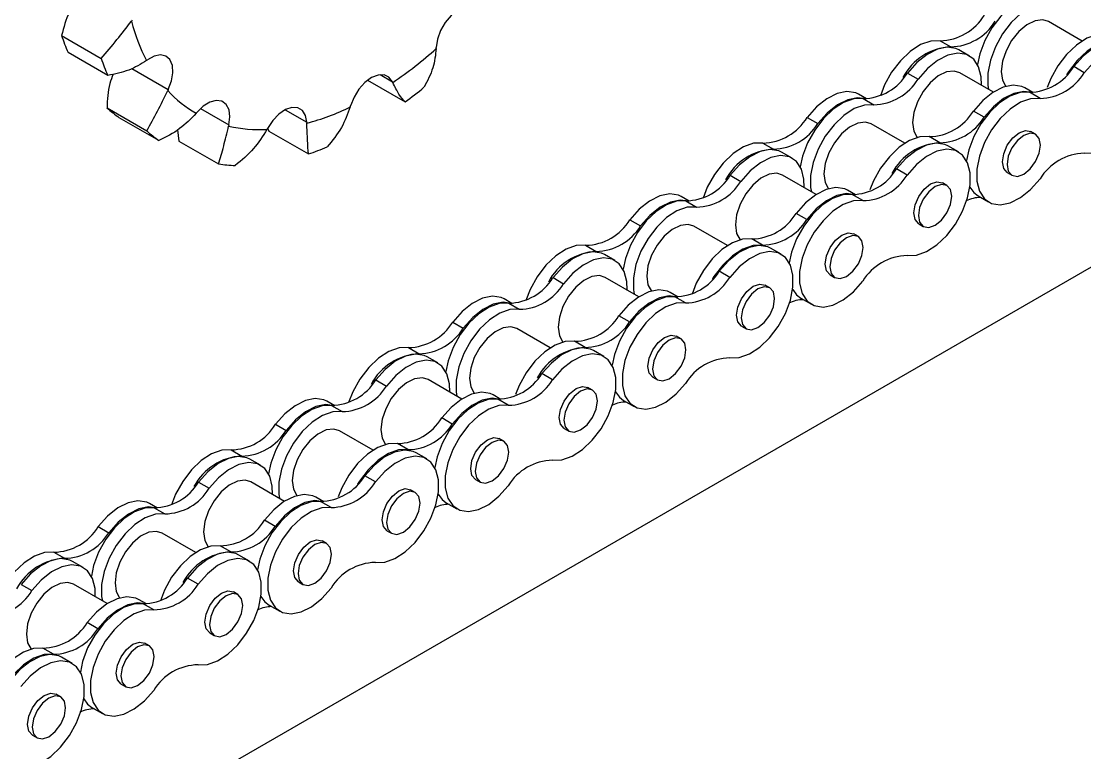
# Model space of a CAD drawing. Header units: metres. Extents: x 0 to 21025, y 0 to 14850.
# Drawn here: x 13248.2 to 13355.9, y 4894 to 4968.2 of the extents above; entities that cross this region are included whole.
import ezdxf

# ---------------------------------------------------------------- set-up
doc = ezdxf.new("R2010")
doc.units = ezdxf.units.M
doc.header["$LTSCALE"] = 25
doc.layers.add('SL4', color=4, linetype='Continuous')

msp = doc.modelspace()

# ---------------------------------------------------------------- linework, layer by layer
at = {"layer": 'SL4'}
for p, q in [((13253.258, 4883.619), (14190.156, 5424.48)), ((13355.659, 4966.159), (13352.252, 4968.126)), ((13252.247, 4966.719), (13256.268, 4964.398)), ((13341.28, 4966.191), (13342.354, 4965.571)), ((13256.931, 4962.676), (13252.911, 4964.998)), ((13344.251, 4964.639), (13343.177, 4965.26)), ((13259.365, 4963.382), (13263.067, 4961.245)), ((13284.537, 4962.751), (13285.777, 4962.035)), ((13337.972, 4962.917), (13339.046, 4962.296)), ((13346.678, 4960.975), (13343.271, 4962.942)), ((13355.891, 4962.94), (13354.816, 4963.561)), ((13283.265, 4962.178), (13287.069, 4959.982)), ((13333.814, 4960.297), (13333.014, 4960.758)), ((13350.658, 4960.941), (13349.859, 4961.402)), ((13351.401, 4960.348), (13350.326, 4960.969)), ((13256.857, 4959.383), (13260.877, 4957.062)), ((13266.338, 4959.315), (13269.211, 4957.657)), ((13333.482, 4960.325), (13334.556, 4959.704)), ((13262.124, 4956.066), (13258.104, 4958.387)), ((13274.91, 4959.194), (13277.098, 4957.931)), ((13327.809, 4958.415), (13328.884, 4957.795)), ((13345.729, 4958.439), (13344.654, 4959.059)), ((13264.004, 4957.156), (13264.149, 4956.019)), ((13273.108, 4957.321), (13273.246, 4957.033)), ((13337.698, 4955.791), (13334.291, 4957.758)), ((13273.246, 4957.033), (13277.266, 4954.712)), ((13341.239, 4955.847), (13340.164, 4956.467)), ((13350.951, 4956.705), (13350.486, 4956.974)), ((13264.149, 4956.019), (13268.17, 4953.698)), ((13323.319, 4955.823), (13324.394, 4955.202)), ((13343.136, 4954.915), (13342.061, 4955.536)), ((13326.291, 4954.271), (13325.216, 4954.891)), ((13337.931, 4952.572), (13336.856, 4953.192)), ((13348.087, 4952.82), (13348.553, 4952.551)), ((13320.011, 4952.548), (13321.086, 4951.928)), ((13328.718, 4950.607), (13325.311, 4952.574)), ((13341.971, 4951.521), (13341.505, 4951.79)), ((13332.698, 4950.572), (13331.898, 4951.034)), ((13315.853, 4949.928), (13315.053, 4950.39)), ((13315.521, 4949.956), (13316.596, 4949.336)), ((13333.441, 4949.98), (13332.366, 4950.6)), ((13345.121, 4950.466), (13346.196, 4949.845)), ((13327.768, 4948.07), (13326.693, 4948.691)), ((13309.849, 4948.047), (13310.923, 4947.426)), ((13339.107, 4947.636), (13339.573, 4947.367)), ((13319.738, 4945.423), (13316.331, 4947.389)), ((13332.991, 4946.337), (13332.525, 4946.606)), ((13305.359, 4945.455), (13306.433, 4944.834)), ((13323.278, 4945.478), (13322.203, 4946.099)), ((13308.33, 4943.903), (13307.256, 4944.523)), ((13325.175, 4944.547), (13324.1, 4945.167)), ((13302.051, 4942.18), (13303.125, 4941.559)), ((13310.757, 4940.238), (13307.35, 4942.205)), ((13319.97, 4942.204), (13318.895, 4942.824)), ((13330.127, 4942.451), (13330.592, 4942.183)), ((13324.01, 4941.153), (13323.545, 4941.422)), ((13297.893, 4939.56), (13297.093, 4940.021)), ((13314.737, 4940.204), (13313.938, 4940.666)), ((13315.48, 4939.612), (13314.405, 4940.232)), ((13327.161, 4940.097), (13328.236, 4939.477)), ((13297.561, 4939.588), (13298.635, 4938.967)), ((13309.808, 4937.702), (13308.733, 4938.322)), ((13291.888, 4937.678), (13292.963, 4937.058)), ((13301.777, 4935.054), (13298.37, 4937.021)), ((13321.147, 4937.267), (13321.612, 4936.998)), ((13305.318, 4935.11), (13304.243, 4935.73)), ((13315.03, 4935.969), (13314.565, 4936.237)), ((13287.398, 4935.086), (13288.473, 4934.466)), ((13307.214, 4934.178), (13306.14, 4934.799)), ((13290.37, 4933.534), (13289.295, 4934.155)), ((13302.01, 4931.835), (13300.935, 4932.456)), ((13284.09, 4931.812), (13285.165, 4931.191)), ((13292.797, 4929.87), (13289.39, 4931.837)), ((13312.166, 4932.083), (13312.632, 4931.814)), ((13296.777, 4929.836), (13295.977, 4930.297)), ((13306.05, 4930.784), (13305.584, 4931.053)), ((13279.932, 4929.191), (13279.132, 4929.653)), ((13279.6, 4929.219), (13280.675, 4928.599)), ((13297.52, 4929.243), (13296.445, 4929.864)), ((13309.2, 4929.729), (13310.275, 4929.109)), ((13273.928, 4927.31), (13275.002, 4926.689)), ((13291.847, 4927.334), (13290.772, 4927.954)), ((13283.817, 4924.686), (13280.41, 4926.653)), ((13297.07, 4925.6), (13296.604, 4925.869)), ((13303.186, 4926.899), (13303.652, 4926.63)), ((13287.357, 4924.741), (13286.282, 4925.362)), ((13269.438, 4924.718), (13270.512, 4924.097)), ((13272.409, 4923.166), (13271.335, 4923.786)), ((13289.254, 4923.81), (13288.179, 4924.43)), ((13284.049, 4921.467), (13282.974, 4922.087)), ((13294.206, 4921.715), (13294.671, 4921.446)), ((13266.13, 4921.443), (13267.204, 4920.823)), ((13274.836, 4919.502), (13271.429, 4921.468)), ((13288.089, 4920.416), (13287.624, 4920.685)), ((13278.816, 4919.467), (13278.017, 4919.929)), ((13279.559, 4918.875), (13278.484, 4919.495)), ((13261.972, 4918.823), (13261.172, 4919.285)), ((13261.64, 4918.851), (13262.714, 4918.231)), ((13291.24, 4919.361), (13292.315, 4918.74)), ((13273.887, 4916.965), (13272.812, 4917.586)), ((13255.967, 4916.942), (13257.042, 4916.321)), ((13265.856, 4914.317), (13262.449, 4916.284)), ((13285.226, 4916.53), (13285.691, 4916.262)), ((13279.109, 4915.232), (13278.644, 4915.501)), ((13251.477, 4914.349), (13252.552, 4913.729)), ((13269.397, 4914.373), (13268.322, 4914.994)), ((13271.293, 4913.442), (13270.219, 4914.062)), ((13254.449, 4912.797), (13253.374, 4913.418)), ((13248.169, 4911.075), (13249.244, 4910.454)), ((13256.876, 4909.133), (13253.469, 4911.1)), ((13266.089, 4911.098), (13265.014, 4911.719)), ((13276.245, 4911.346), (13276.711, 4911.077)), ((13270.129, 4910.048), (13269.663, 4910.317)), ((13260.856, 4909.099), (13260.056, 4909.56)), ((13261.599, 4908.506), (13260.524, 4909.127)), ((13273.279, 4908.992), (13274.354, 4908.372)), ((13255.926, 4906.597), (13254.851, 4907.217)), ((13267.265, 4906.162), (13267.731, 4905.893)), ((13251.436, 4904.005), (13250.361, 4904.625)), ((13261.149, 4904.864), (13260.683, 4905.132)), ((13253.333, 4903.073), (13252.258, 4903.694)), ((13258.285, 4900.978), (13258.75, 4900.709)), ((13252.168, 4899.679), (13251.703, 4899.948)), ((13255.319, 4898.624), (13256.394, 4898.003)), ((13249.305, 4895.794), (13249.77, 4895.525))]:
    msp.add_line(p, q, dxfattribs=at)
at = {"layer": 'SL4', "flags": 128}
for points in [[(13351.442, 4970.693), (13350.493, 4970.662), (13349.462, 4970.294), (13348.414, 4969.614), (13347.416, 4968.663), (13346.529, 4967.502), (13345.811, 4966.204), (13345.305, 4964.85), (13345.073, 4963.768)], [(13352.517, 4970.073), (13351.567, 4970.041), (13350.537, 4969.674), (13349.489, 4968.993), (13348.491, 4968.043), (13347.604, 4966.882), (13346.886, 4965.584), (13346.38, 4964.23), (13346.119, 4962.905), (13346.119, 4961.693), (13346.193, 4961.255)], [(13294.2, 4969.475), (13293.679, 4969.663), (13293.056, 4969.597), (13292.387, 4969.282), (13291.729, 4968.747), (13291.138, 4968.036), (13290.666, 4967.211), (13290.352, 4966.344), (13290.225, 4965.509)], [(13352.252, 4968.126), (13351.672, 4968.305), (13350.895, 4968.209), (13350.063, 4967.8), (13349.249, 4967.116), (13348.526, 4966.217), (13347.958, 4965.182), (13347.596, 4964.105), (13347.472, 4963.08)], [(13358.124, 4966.835), (13357.175, 4966.804), (13356.144, 4966.437), (13355.096, 4965.756), (13354.098, 4964.806), (13353.212, 4963.645), (13352.493, 4962.347), (13352.126, 4961.433)], [(13341.28, 4966.191), (13340.33, 4966.16), (13339.299, 4965.792), (13338.252, 4965.112), (13337.253, 4964.162), (13336.367, 4963.001), (13335.648, 4961.703), (13335.222, 4960.611)], [(13359.199, 4966.215), (13358.25, 4966.184), (13357.219, 4965.816), (13356.171, 4965.136), (13355.173, 4964.185), (13354.286, 4963.024), (13354.099, 4962.726)], [(13360.021, 4965.904), (13359.729, 4966.042), (13358.843, 4966.18), (13357.844, 4965.978), (13356.797, 4965.448), (13355.766, 4964.626), (13354.816, 4963.561)], [(13263.067, 4961.245), (13263.393, 4962.112), (13263.535, 4962.952), (13263.48, 4963.694), (13263.233, 4964.273), (13262.816, 4964.64), (13262.263, 4964.762), (13261.623, 4964.63), (13260.951, 4964.255)], [(13343.177, 4965.26), (13342.884, 4965.398), (13341.998, 4965.536), (13341, 4965.333), (13339.952, 4964.804), (13338.921, 4963.981), (13337.972, 4962.917)], [(13345.472, 4961.672), (13345.445, 4962.516), (13345.184, 4963.539), (13344.678, 4964.309), (13343.959, 4964.778), (13343.073, 4964.915), (13342.074, 4964.713), (13341.027, 4964.184), (13339.996, 4963.361), (13339.046, 4962.296)], [(13355.891, 4954.781), (13356.841, 4954.812), (13357.872, 4955.179), (13358.919, 4955.86), (13359.917, 4956.81), (13360.804, 4957.971), (13361.522, 4959.269), (13362.028, 4960.623), (13362.289, 4961.948), (13362.289, 4963.16), (13362.028, 4964.183), (13361.522, 4964.953), (13360.804, 4965.422), (13359.917, 4965.559), (13358.919, 4965.357), (13357.872, 4964.828), (13356.841, 4964.005), (13355.891, 4962.94)], [(13285.777, 4962.035), (13285.431, 4962.502), (13284.934, 4962.735), (13284.326, 4962.716), (13283.661, 4962.447), (13282.997, 4961.949), (13282.389, 4961.267), (13281.891, 4960.458), (13281.546, 4959.593)], [(13343.271, 4962.942), (13342.692, 4963.121), (13341.915, 4963.024), (13341.082, 4962.616), (13340.269, 4961.932), (13339.546, 4961.033), (13338.978, 4959.998), (13338.616, 4958.921), (13338.491, 4957.896)], [(13347.472, 4963.08), (13347.596, 4962.199), (13347.941, 4961.559)], [(13349.859, 4961.402), (13349.566, 4961.541), (13348.68, 4961.678), (13347.682, 4961.476), (13346.634, 4960.947), (13345.603, 4960.124), (13344.654, 4959.059)], [(13333.014, 4960.758), (13332.722, 4960.896), (13331.835, 4961.034), (13330.837, 4960.832), (13329.79, 4960.303), (13328.759, 4959.48), (13327.809, 4958.415)], [(13333.732, 4960.299), (13332.91, 4960.413), (13331.912, 4960.211), (13330.864, 4959.682), (13329.833, 4958.859), (13328.884, 4957.795)], [(13350.326, 4960.969), (13349.377, 4960.937), (13348.346, 4960.57), (13347.298, 4959.889), (13346.3, 4958.939), (13345.414, 4957.778), (13344.695, 4956.48), (13344.189, 4955.126), (13343.958, 4954.044)], [(13351.401, 4960.348), (13350.452, 4960.317), (13349.421, 4959.949), (13348.373, 4959.269), (13347.375, 4958.319), (13346.488, 4957.158), (13345.77, 4955.859), (13345.264, 4954.505), (13345.003, 4953.181), (13345.003, 4951.969), (13345.264, 4950.946), (13345.77, 4950.176), (13346.488, 4949.707), (13347.375, 4949.57), (13348.373, 4949.772), (13349.421, 4950.301), (13350.452, 4951.124), (13351.401, 4952.188)], [(13350.576, 4960.943), (13349.755, 4961.058), (13348.757, 4960.855), (13347.709, 4960.326), (13346.678, 4959.503), (13345.729, 4958.439)], [(13269.211, 4957.657), (13269.317, 4958.484), (13269.226, 4959.2), (13268.945, 4959.743), (13268.499, 4960.066), (13267.927, 4960.142), (13267.277, 4959.963), (13266.605, 4959.546), (13265.97, 4958.926)], [(13277.098, 4957.931), (13276.971, 4958.619), (13276.657, 4959.125), (13276.185, 4959.403), (13275.594, 4959.432), (13274.935, 4959.207), (13274.266, 4958.749), (13273.644, 4958.097), (13273.122, 4957.307)], [(13333.482, 4960.325), (13332.532, 4960.293), (13331.501, 4959.926), (13330.454, 4959.245), (13329.455, 4958.295), (13328.569, 4957.134), (13327.85, 4955.836), (13327.345, 4954.482), (13327.113, 4953.4)], [(13334.556, 4959.704), (13333.607, 4959.673), (13332.576, 4959.305), (13331.528, 4958.625), (13330.53, 4957.674), (13329.644, 4956.514), (13328.925, 4955.215), (13328.419, 4953.861), (13328.158, 4952.537), (13328.158, 4951.325), (13328.232, 4950.887)], [(13334.291, 4957.758), (13333.711, 4957.937), (13332.934, 4957.84), (13332.102, 4957.432), (13331.288, 4956.748), (13330.565, 4955.848), (13329.998, 4954.814), (13329.636, 4953.737), (13329.511, 4952.712)], [(13338.491, 4957.896), (13338.616, 4957.015), (13338.961, 4956.375)], [(13340.164, 4956.467), (13339.214, 4956.436), (13338.183, 4956.068), (13337.136, 4955.388), (13336.137, 4954.437), (13335.251, 4953.277), (13334.532, 4951.978), (13334.165, 4951.064)], [(13347.59, 4953.918), (13347.72, 4954.742), (13348.087, 4955.59), (13348.637, 4956.332), (13349.286, 4956.855), (13349.935, 4957.081), (13350.486, 4956.974)], [(13348.056, 4953.649), (13348.185, 4952.974), (13348.553, 4952.551), (13349.103, 4952.444), (13349.752, 4952.67), (13350.401, 4953.193), (13350.951, 4953.936), (13351.319, 4954.783), (13351.448, 4955.607), (13351.319, 4956.282), (13350.951, 4956.705), (13350.401, 4956.812), (13349.752, 4956.587), (13349.103, 4956.063), (13348.553, 4955.321), (13348.185, 4954.473), (13348.056, 4953.649)], [(13323.319, 4955.823), (13322.37, 4955.791), (13321.339, 4955.424), (13320.291, 4954.744), (13319.293, 4953.793), (13318.406, 4952.632), (13317.688, 4951.334), (13317.261, 4950.242)], [(13325.216, 4954.891), (13324.924, 4955.03), (13324.037, 4955.167), (13323.039, 4954.965), (13321.992, 4954.436), (13320.961, 4953.613), (13320.011, 4952.548)], [(13342.061, 4955.536), (13341.768, 4955.674), (13340.882, 4955.811), (13339.884, 4955.609), (13338.836, 4955.08), (13337.805, 4954.257), (13336.856, 4953.192)], [(13337.931, 4944.412), (13338.88, 4944.444), (13339.911, 4944.811), (13340.959, 4945.491), (13341.957, 4946.442), (13342.843, 4947.603), (13343.562, 4948.901), (13344.068, 4950.255), (13344.329, 4951.58), (13344.329, 4952.792), (13344.068, 4953.815), (13343.562, 4954.585), (13342.843, 4955.053), (13341.957, 4955.191), (13340.959, 4954.989), (13339.911, 4954.46), (13338.88, 4953.637), (13337.931, 4952.572)], [(13327.511, 4951.303), (13327.484, 4952.148), (13327.223, 4953.171), (13326.717, 4953.941), (13325.999, 4954.409), (13325.112, 4954.547), (13324.114, 4954.345), (13323.066, 4953.815), (13322.035, 4952.993), (13321.086, 4951.928)], [(13348.087, 4952.82), (13348.087, 4952.82), (13347.72, 4953.243), (13347.59, 4953.918)], [(13325.311, 4952.574), (13324.731, 4952.753), (13323.954, 4952.656), (13323.122, 4952.248), (13322.308, 4951.563), (13321.585, 4950.664), (13321.017, 4949.63), (13320.655, 4948.552), (13320.531, 4947.527)], [(13329.511, 4952.712), (13329.636, 4951.83), (13329.981, 4951.19)], [(13338.61, 4948.734), (13338.739, 4949.558), (13339.107, 4950.405), (13339.657, 4951.148), (13340.306, 4951.671), (13340.955, 4951.897), (13341.505, 4951.79)], [(13315.053, 4950.39), (13314.761, 4950.528), (13313.875, 4950.666), (13312.877, 4950.463), (13311.829, 4949.934), (13310.798, 4949.111), (13309.849, 4948.047)], [(13331.898, 4951.034), (13331.606, 4951.172), (13330.72, 4951.31), (13329.721, 4951.107), (13328.674, 4950.578), (13327.643, 4949.756), (13326.693, 4948.691)], [(13332.616, 4950.575), (13331.794, 4950.689), (13330.796, 4950.487), (13329.749, 4949.958), (13328.718, 4949.135), (13327.768, 4948.07)], [(13339.076, 4948.465), (13339.205, 4947.79), (13339.573, 4947.367), (13340.123, 4947.26), (13340.772, 4947.486), (13341.421, 4948.009), (13341.971, 4948.751), (13342.339, 4949.599), (13342.468, 4950.423), (13342.339, 4951.098), (13341.971, 4951.521), (13341.421, 4951.628), (13340.772, 4951.402), (13340.123, 4950.879), (13339.573, 4950.137), (13339.205, 4949.289), (13339.076, 4948.465)], [(13344.299, 4951.337), (13344.695, 4950.796), (13345.121, 4950.466)], [(13315.521, 4949.956), (13314.572, 4949.925), (13313.541, 4949.557), (13312.493, 4948.877), (13311.495, 4947.927), (13310.608, 4946.766), (13309.89, 4945.467), (13309.384, 4944.113), (13309.152, 4943.031)], [(13315.771, 4949.931), (13314.95, 4950.045), (13313.951, 4949.843), (13312.904, 4949.314), (13311.873, 4948.491), (13310.923, 4947.426)], [(13332.366, 4950.6), (13331.416, 4950.569), (13330.385, 4950.201), (13329.338, 4949.521), (13328.34, 4948.571), (13327.453, 4947.41), (13326.735, 4946.112), (13326.229, 4944.758), (13325.997, 4943.676)], [(13333.441, 4949.98), (13332.491, 4949.948), (13331.46, 4949.581), (13330.413, 4948.901), (13329.414, 4947.95), (13328.528, 4946.789), (13327.809, 4945.491), (13327.304, 4944.137), (13327.042, 4942.812), (13327.042, 4941.6), (13327.304, 4940.577), (13327.809, 4939.807), (13328.528, 4939.339), (13329.414, 4939.201), (13330.413, 4939.403), (13331.46, 4939.933), (13332.491, 4940.755), (13333.441, 4941.82)], [(13316.596, 4949.336), (13315.646, 4949.304), (13314.615, 4948.937), (13313.568, 4948.257), (13312.57, 4947.306), (13311.683, 4946.145), (13310.965, 4944.847), (13310.459, 4943.493), (13310.198, 4942.168), (13310.198, 4940.956), (13310.272, 4940.519)], [(13339.107, 4947.636), (13339.107, 4947.636), (13338.739, 4948.059), (13338.61, 4948.734)], [(13316.331, 4947.389), (13315.751, 4947.568), (13314.974, 4947.472), (13314.142, 4947.063), (13313.328, 4946.379), (13312.605, 4945.48), (13312.037, 4944.446), (13311.675, 4943.368), (13311.551, 4942.343)], [(13320.531, 4947.527), (13320.655, 4946.646), (13321.001, 4946.006)], [(13329.63, 4943.55), (13329.759, 4944.374), (13330.127, 4945.221), (13330.677, 4945.963), (13331.326, 4946.487), (13331.975, 4946.713), (13332.525, 4946.606)], [(13330.096, 4943.281), (13330.225, 4942.606), (13330.592, 4942.183), (13331.143, 4942.076), (13331.792, 4942.301), (13332.441, 4942.825), (13332.991, 4943.567), (13333.358, 4944.415), (13333.488, 4945.239), (13333.358, 4945.914), (13332.991, 4946.337), (13332.441, 4946.444), (13331.792, 4946.218), (13331.143, 4945.695), (13330.592, 4944.952), (13330.225, 4944.105), (13330.096, 4943.281)], [(13305.359, 4945.455), (13304.409, 4945.423), (13303.378, 4945.056), (13302.331, 4944.375), (13301.332, 4943.425), (13300.446, 4942.264), (13299.727, 4940.966), (13299.301, 4939.874)], [(13322.203, 4946.099), (13321.254, 4946.067), (13320.223, 4945.7), (13319.175, 4945.019), (13318.177, 4944.069), (13317.291, 4942.908), (13316.572, 4941.61), (13316.146, 4940.518)], [(13323.278, 4945.478), (13322.329, 4945.447), (13321.298, 4945.079), (13320.25, 4944.399), (13319.252, 4943.449), (13318.365, 4942.288), (13318.178, 4941.989)], [(13324.1, 4945.167), (13323.808, 4945.305), (13322.922, 4945.443), (13321.923, 4945.241), (13320.876, 4944.712), (13319.845, 4943.889), (13318.895, 4942.824)], [(13307.256, 4944.523), (13306.963, 4944.661), (13306.077, 4944.799), (13305.079, 4944.597), (13304.031, 4944.068), (13303, 4943.245), (13302.051, 4942.18)], [(13309.551, 4940.935), (13309.524, 4941.779), (13309.263, 4942.802), (13308.757, 4943.572), (13308.038, 4944.041), (13307.152, 4944.178), (13306.153, 4943.976), (13305.106, 4943.447), (13304.075, 4942.624), (13303.125, 4941.559)], [(13319.97, 4934.044), (13320.92, 4934.075), (13321.951, 4934.443), (13322.998, 4935.123), (13323.996, 4936.074), (13324.883, 4937.234), (13325.601, 4938.533), (13326.107, 4939.887), (13326.368, 4941.211), (13326.368, 4942.423), (13326.107, 4943.446), (13325.601, 4944.217), (13324.883, 4944.685), (13323.996, 4944.822), (13322.998, 4944.62), (13321.951, 4944.091), (13320.92, 4943.268), (13319.97, 4942.204)], [(13330.127, 4942.451), (13330.127, 4942.451), (13329.759, 4942.875), (13329.63, 4943.55)], [(13307.35, 4942.205), (13306.771, 4942.384), (13305.994, 4942.288), (13305.161, 4941.879), (13304.348, 4941.195), (13303.625, 4940.296), (13303.057, 4939.261), (13302.695, 4938.184), (13302.57, 4937.159)], [(13311.551, 4942.343), (13311.675, 4941.462), (13312.02, 4940.822)], [(13313.938, 4940.666), (13313.645, 4940.804), (13312.759, 4940.941), (13311.761, 4940.739), (13310.713, 4940.21), (13309.682, 4939.387), (13308.733, 4938.322)], [(13320.65, 4938.365), (13320.779, 4939.189), (13321.146, 4940.037), (13321.697, 4940.779), (13322.346, 4941.303), (13322.995, 4941.529), (13323.545, 4941.422)], [(13321.115, 4938.097), (13321.244, 4937.422), (13321.612, 4936.998), (13322.162, 4936.892), (13322.811, 4937.117), (13323.46, 4937.641), (13324.011, 4938.383), (13324.378, 4939.231), (13324.507, 4940.055), (13324.378, 4940.73), (13324.011, 4941.153), (13323.46, 4941.26), (13322.811, 4941.034), (13322.162, 4940.51), (13321.612, 4939.768), (13321.244, 4938.921), (13321.115, 4938.097)], [(13326.339, 4940.969), (13326.735, 4940.428), (13327.161, 4940.097)], [(13297.093, 4940.021), (13296.801, 4940.16), (13295.914, 4940.297), (13294.916, 4940.095), (13293.869, 4939.566), (13292.838, 4938.743), (13291.888, 4937.678)], [(13314.405, 4940.232), (13313.456, 4940.201), (13312.425, 4939.833), (13311.377, 4939.153), (13310.379, 4938.202), (13309.493, 4937.041), (13308.774, 4935.743), (13308.268, 4934.389), (13308.037, 4933.307)], [(13314.655, 4940.207), (13313.834, 4940.321), (13312.836, 4940.119), (13311.788, 4939.59), (13310.757, 4938.767), (13309.808, 4937.702)], [(13297.561, 4939.588), (13296.611, 4939.556), (13295.58, 4939.189), (13294.533, 4938.509), (13293.534, 4937.558), (13292.648, 4936.397), (13291.929, 4935.099), (13291.424, 4933.745), (13291.192, 4932.663)], [(13298.635, 4938.967), (13297.686, 4938.936), (13296.655, 4938.568), (13295.607, 4937.888), (13294.609, 4936.938), (13293.723, 4935.777), (13293.004, 4934.479), (13292.498, 4933.125), (13292.237, 4931.8), (13292.237, 4930.588), (13292.311, 4930.15)], [(13297.81, 4939.563), (13296.989, 4939.677), (13295.991, 4939.475), (13294.943, 4938.945), (13293.912, 4938.123), (13292.963, 4937.058)], [(13315.48, 4939.612), (13314.531, 4939.58), (13313.5, 4939.213), (13312.452, 4938.532), (13311.454, 4937.582), (13310.567, 4936.421), (13309.849, 4935.123), (13309.343, 4933.769), (13309.082, 4932.444), (13309.082, 4931.232), (13309.343, 4930.209), (13309.849, 4929.439), (13310.567, 4928.97), (13311.454, 4928.833), (13312.452, 4929.035), (13313.5, 4929.564), (13314.531, 4930.387), (13315.48, 4931.452)], [(13321.147, 4937.267), (13321.146, 4937.267), (13320.779, 4937.69), (13320.65, 4938.365)], [(13298.37, 4937.021), (13297.79, 4937.2), (13297.013, 4937.104), (13296.181, 4936.695), (13295.367, 4936.011), (13294.644, 4935.112), (13294.077, 4934.077), (13293.715, 4933), (13293.59, 4931.975)], [(13302.57, 4937.159), (13302.695, 4936.278), (13303.04, 4935.638)], [(13304.243, 4935.73), (13303.293, 4935.699), (13302.262, 4935.331), (13301.215, 4934.651), (13300.216, 4933.701), (13299.33, 4932.54), (13298.611, 4931.242), (13298.244, 4930.328)], [(13311.669, 4933.181), (13311.799, 4934.005), (13312.166, 4934.853), (13312.716, 4935.595), (13313.365, 4936.119), (13314.014, 4936.344), (13314.565, 4936.237)], [(13312.135, 4932.912), (13312.264, 4932.237), (13312.632, 4931.814), (13313.182, 4931.707), (13313.831, 4931.933), (13314.48, 4932.457), (13315.03, 4933.199), (13315.398, 4934.047), (13315.527, 4934.871), (13315.398, 4935.545), (13315.03, 4935.969), (13314.48, 4936.076), (13313.831, 4935.85), (13313.182, 4935.326), (13312.632, 4934.584), (13312.264, 4933.736), (13312.135, 4932.912)], [(13287.398, 4935.086), (13286.449, 4935.055), (13285.418, 4934.687), (13284.37, 4934.007), (13283.372, 4933.056), (13282.485, 4931.896), (13281.767, 4930.597), (13281.34, 4929.505)], [(13306.14, 4934.799), (13305.847, 4934.937), (13304.961, 4935.075), (13303.963, 4934.872), (13302.915, 4934.343), (13301.884, 4933.52), (13300.935, 4932.456)], [(13289.295, 4934.155), (13289.003, 4934.293), (13288.116, 4934.43), (13287.118, 4934.228), (13286.071, 4933.699), (13285.04, 4932.876), (13284.09, 4931.812)], [(13291.59, 4930.566), (13291.563, 4931.411), (13291.302, 4932.434), (13290.796, 4933.204), (13290.078, 4933.673), (13289.191, 4933.81), (13288.193, 4933.608), (13287.145, 4933.079), (13286.114, 4932.256), (13285.165, 4931.191)], [(13302.01, 4923.675), (13302.959, 4923.707), (13303.99, 4924.074), (13305.038, 4924.755), (13306.036, 4925.705), (13306.922, 4926.866), (13307.641, 4928.164), (13308.147, 4929.518), (13308.408, 4930.843), (13308.408, 4932.055), (13308.147, 4933.078), (13307.641, 4933.848), (13306.922, 4934.317), (13306.036, 4934.454), (13305.038, 4934.252), (13303.99, 4933.723), (13302.959, 4932.9), (13302.01, 4931.835)], [(13312.166, 4932.083), (13312.166, 4932.083), (13311.799, 4932.506), (13311.669, 4933.181)], [(13289.39, 4931.837), (13288.81, 4932.016), (13288.033, 4931.919), (13287.201, 4931.511), (13286.387, 4930.827), (13285.664, 4929.927), (13285.096, 4928.893), (13284.734, 4927.816), (13284.61, 4926.791)], [(13293.59, 4931.975), (13293.715, 4931.094), (13294.06, 4930.454)], [(13295.977, 4930.297), (13295.685, 4930.435), (13294.799, 4930.573), (13293.8, 4930.371), (13292.753, 4929.842), (13291.722, 4929.019), (13290.772, 4927.954)], [(13302.689, 4927.997), (13302.818, 4928.821), (13303.186, 4929.669), (13303.736, 4930.411), (13304.385, 4930.935), (13305.034, 4931.16), (13305.584, 4931.053)], [(13303.155, 4927.728), (13303.284, 4927.053), (13303.652, 4926.63), (13304.202, 4926.523), (13304.851, 4926.749), (13305.5, 4927.273), (13306.05, 4928.015), (13306.418, 4928.862), (13306.547, 4929.686), (13306.418, 4930.361), (13306.05, 4930.784), (13305.5, 4930.891), (13304.851, 4930.666), (13304.202, 4930.142), (13303.652, 4929.4), (13303.284, 4928.552), (13303.155, 4927.728)], [(13308.378, 4930.6), (13308.774, 4930.059), (13309.2, 4929.729)], [(13279.6, 4929.219), (13278.651, 4929.188), (13277.62, 4928.821), (13276.572, 4928.14), (13275.574, 4927.19), (13274.687, 4926.029), (13273.969, 4924.731), (13273.463, 4923.377), (13273.231, 4922.295)], [(13279.132, 4929.653), (13278.84, 4929.791), (13277.954, 4929.929), (13276.956, 4929.727), (13275.908, 4929.197), (13274.877, 4928.375), (13273.928, 4927.31)], [(13279.85, 4929.194), (13279.029, 4929.308), (13278.03, 4929.106), (13276.983, 4928.577), (13275.952, 4927.754), (13275.002, 4926.689)], [(13296.445, 4929.864), (13295.495, 4929.832), (13294.464, 4929.465), (13293.417, 4928.784), (13292.419, 4927.834), (13291.532, 4926.673), (13290.813, 4925.375), (13290.308, 4924.021), (13290.076, 4922.939)], [(13297.52, 4929.243), (13296.57, 4929.212), (13295.539, 4928.844), (13294.492, 4928.164), (13293.493, 4927.213), (13292.607, 4926.053), (13291.888, 4924.754), (13291.383, 4923.4), (13291.121, 4922.076), (13291.121, 4920.864), (13291.383, 4919.84), (13291.888, 4919.07), (13292.607, 4918.602), (13293.493, 4918.464), (13294.492, 4918.667), (13295.539, 4919.196), (13296.57, 4920.019), (13297.52, 4921.083)], [(13296.695, 4929.838), (13295.873, 4929.952), (13294.875, 4929.75), (13293.828, 4929.221), (13292.797, 4928.398), (13291.847, 4927.334)], [(13280.675, 4928.599), (13279.725, 4928.568), (13278.694, 4928.2), (13277.647, 4927.52), (13276.649, 4926.569), (13275.762, 4925.408), (13275.044, 4924.11), (13274.538, 4922.756), (13274.277, 4921.432), (13274.277, 4920.22), (13274.351, 4919.782)], [(13303.186, 4926.899), (13303.186, 4926.899), (13302.818, 4927.322), (13302.689, 4927.997)], [(13280.41, 4926.653), (13279.83, 4926.832), (13279.053, 4926.735), (13278.221, 4926.327), (13277.407, 4925.642), (13276.684, 4924.743), (13276.116, 4923.709), (13275.754, 4922.631), (13275.63, 4921.607)], [(13284.61, 4926.791), (13284.734, 4925.909), (13285.079, 4925.27)], [(13293.709, 4922.813), (13293.838, 4923.637), (13294.206, 4924.484), (13294.756, 4925.227), (13295.405, 4925.75), (13296.054, 4925.976), (13296.604, 4925.869)], [(13286.282, 4925.362), (13285.333, 4925.33), (13284.302, 4924.963), (13283.254, 4924.283), (13282.256, 4923.332), (13281.37, 4922.171), (13280.651, 4920.873), (13280.284, 4919.959)], [(13294.175, 4922.544), (13294.304, 4921.869), (13294.671, 4921.446), (13295.222, 4921.339), (13295.871, 4921.565), (13296.52, 4922.088), (13297.07, 4922.831), (13297.437, 4923.678), (13297.567, 4924.502), (13297.437, 4925.177), (13297.07, 4925.6), (13296.52, 4925.707), (13295.871, 4925.482), (13295.222, 4924.958), (13294.671, 4924.216), (13294.304, 4923.368), (13294.175, 4922.544)], [(13269.438, 4924.718), (13268.488, 4924.686), (13267.457, 4924.319), (13266.41, 4923.639), (13265.411, 4922.688), (13264.525, 4921.527), (13263.806, 4920.229), (13263.38, 4919.137)], [(13271.335, 4923.786), (13271.042, 4923.925), (13270.156, 4924.062), (13269.158, 4923.86), (13268.11, 4923.331), (13267.079, 4922.508), (13266.13, 4921.443)], [(13287.357, 4924.741), (13286.408, 4924.71), (13285.377, 4924.343), (13284.329, 4923.662), (13283.331, 4922.712), (13282.444, 4921.551), (13282.257, 4921.253)], [(13288.179, 4924.43), (13287.887, 4924.569), (13287.001, 4924.706), (13286.002, 4924.504), (13284.955, 4923.975), (13283.924, 4923.152), (13282.974, 4922.087)], [(13284.049, 4913.307), (13284.999, 4913.338), (13286.03, 4913.706), (13287.077, 4914.386), (13288.075, 4915.337), (13288.962, 4916.498), (13289.68, 4917.796), (13290.186, 4919.15), (13290.447, 4920.474), (13290.447, 4921.687), (13290.186, 4922.71), (13289.68, 4923.48), (13288.962, 4923.948), (13288.075, 4924.086), (13287.077, 4923.884), (13286.03, 4923.354), (13284.999, 4922.532), (13284.049, 4921.467)], [(13273.63, 4920.198), (13273.603, 4921.042), (13273.341, 4922.066), (13272.836, 4922.836), (13272.117, 4923.304), (13271.231, 4923.442), (13270.232, 4923.239), (13269.185, 4922.71), (13268.154, 4921.887), (13267.204, 4920.823)], [(13294.206, 4921.715), (13294.206, 4921.715), (13293.838, 4922.138), (13293.709, 4922.813)], [(13271.429, 4921.468), (13270.85, 4921.647), (13270.073, 4921.551), (13269.24, 4921.143), (13268.427, 4920.458), (13267.704, 4919.559), (13267.136, 4918.525), (13266.774, 4917.447), (13266.649, 4916.422)], [(13275.63, 4921.607), (13275.754, 4920.725), (13276.099, 4920.085)], [(13284.729, 4917.629), (13284.858, 4918.453), (13285.225, 4919.3), (13285.776, 4920.042), (13286.425, 4920.566), (13287.074, 4920.792), (13287.624, 4920.685)], [(13285.194, 4917.36), (13285.323, 4916.685), (13285.691, 4916.262), (13286.241, 4916.155), (13286.89, 4916.38), (13287.539, 4916.904), (13288.09, 4917.646), (13288.457, 4918.494), (13288.586, 4919.318), (13288.457, 4919.993), (13288.09, 4920.416), (13287.539, 4920.523), (13286.89, 4920.297), (13286.241, 4919.774), (13285.691, 4919.031), (13285.323, 4918.184), (13285.194, 4917.36)], [(13261.172, 4919.285), (13260.88, 4919.423), (13259.993, 4919.56), (13258.995, 4919.358), (13257.948, 4918.829), (13256.917, 4918.006), (13255.967, 4916.942)], [(13278.484, 4919.495), (13277.535, 4919.464), (13276.504, 4919.096), (13275.456, 4918.416), (13274.458, 4917.466), (13273.572, 4916.305), (13272.853, 4915.006), (13272.347, 4913.652), (13272.116, 4912.57)], [(13278.017, 4919.929), (13277.724, 4920.067), (13276.838, 4920.205), (13275.84, 4920.002), (13274.792, 4919.473), (13273.761, 4918.65), (13272.812, 4917.586)], [(13278.734, 4919.47), (13277.913, 4919.584), (13276.915, 4919.382), (13275.867, 4918.853), (13274.836, 4918.03), (13273.887, 4916.965)], [(13290.418, 4920.232), (13290.813, 4919.691), (13291.24, 4919.361)], [(13261.64, 4918.851), (13260.69, 4918.82), (13259.659, 4918.452), (13258.612, 4917.772), (13257.613, 4916.821), (13256.727, 4915.661), (13256.008, 4914.362), (13255.503, 4913.008), (13255.271, 4911.926)], [(13261.89, 4918.826), (13261.068, 4918.94), (13260.07, 4918.738), (13259.022, 4918.209), (13257.991, 4917.386), (13257.042, 4916.321)], [(13279.559, 4918.875), (13278.61, 4918.843), (13277.579, 4918.476), (13276.531, 4917.796), (13275.533, 4916.845), (13274.646, 4915.684), (13273.928, 4914.386), (13273.422, 4913.032), (13273.161, 4911.707), (13273.161, 4910.495), (13273.422, 4909.472), (13273.928, 4908.702), (13274.646, 4908.234), (13275.533, 4908.096), (13276.531, 4908.298), (13277.579, 4908.827), (13278.61, 4909.65), (13279.559, 4910.715)], [(13262.714, 4918.231), (13261.765, 4918.199), (13260.734, 4917.832), (13259.686, 4917.151), (13258.688, 4916.201), (13257.802, 4915.04), (13257.083, 4913.742), (13256.577, 4912.388), (13256.316, 4911.063), (13256.316, 4909.851), (13256.39, 4909.414)], [(13285.226, 4916.53), (13285.225, 4916.531), (13284.858, 4916.954), (13284.729, 4917.629)], [(13262.449, 4916.284), (13261.869, 4916.463), (13261.092, 4916.367), (13260.26, 4915.958), (13259.446, 4915.274), (13258.723, 4914.375), (13258.156, 4913.341), (13257.794, 4912.263), (13257.669, 4911.238)], [(13266.649, 4916.422), (13266.774, 4915.541), (13267.119, 4914.901)], [(13275.748, 4912.444), (13275.878, 4913.268), (13276.245, 4914.116), (13276.795, 4914.858), (13277.444, 4915.382), (13278.093, 4915.608), (13278.644, 4915.501)], [(13276.214, 4912.176), (13276.343, 4911.501), (13276.711, 4911.078), (13277.261, 4910.971), (13277.91, 4911.196), (13278.559, 4911.72), (13279.109, 4912.462), (13279.477, 4913.31), (13279.606, 4914.134), (13279.477, 4914.809), (13279.109, 4915.232), (13278.559, 4915.339), (13277.91, 4915.113), (13277.261, 4914.589), (13276.711, 4913.847), (13276.343, 4913), (13276.214, 4912.176)], [(13251.477, 4914.349), (13250.528, 4914.318), (13249.497, 4913.951), (13248.449, 4913.27), (13247.451, 4912.32), (13246.564, 4911.159), (13245.846, 4909.861), (13245.419, 4908.769)], [(13268.322, 4914.994), (13267.372, 4914.962), (13266.341, 4914.595), (13265.294, 4913.914), (13264.295, 4912.964), (13263.409, 4911.803), (13262.69, 4910.505), (13262.264, 4909.413)], [(13270.219, 4914.062), (13269.926, 4914.2), (13269.04, 4914.338), (13268.042, 4914.136), (13266.994, 4913.607), (13265.963, 4912.784), (13265.014, 4911.719)], [(13253.374, 4913.418), (13253.082, 4913.556), (13252.195, 4913.694), (13251.197, 4913.492), (13250.15, 4912.962), (13249.119, 4912.14), (13248.169, 4911.075)], [(13255.669, 4909.83), (13255.642, 4910.674), (13255.381, 4911.697), (13254.875, 4912.467), (13254.157, 4912.936), (13253.27, 4913.073), (13252.272, 4912.871), (13251.224, 4912.342), (13250.193, 4911.519), (13249.244, 4910.454)], [(13266.089, 4902.939), (13267.038, 4902.97), (13268.069, 4903.338), (13269.117, 4904.018), (13270.115, 4904.968), (13271.001, 4906.129), (13271.72, 4907.427), (13272.226, 4908.781), (13272.487, 4910.106), (13272.487, 4911.318), (13272.226, 4912.341), (13271.72, 4913.111), (13271.001, 4913.58), (13270.115, 4913.717), (13269.117, 4913.515), (13268.069, 4912.986), (13267.038, 4912.163), (13266.089, 4911.098)], [(13276.245, 4911.346), (13276.245, 4911.346), (13275.878, 4911.769), (13275.748, 4912.444)], [(13253.469, 4911.1), (13252.889, 4911.279), (13252.112, 4911.183), (13251.28, 4910.774), (13250.466, 4910.09), (13249.743, 4909.191), (13249.175, 4908.156), (13248.813, 4907.079), (13248.689, 4906.054)], [(13257.669, 4911.238), (13257.794, 4910.357), (13258.139, 4909.717)], [(13260.056, 4909.56), (13259.764, 4909.699), (13258.878, 4909.836), (13257.879, 4909.634), (13256.832, 4909.105), (13255.801, 4908.282), (13254.851, 4907.217)], [(13266.768, 4907.26), (13266.897, 4908.084), (13267.265, 4908.932), (13267.815, 4909.674), (13268.464, 4910.198), (13269.113, 4910.423), (13269.663, 4910.317)], [(13267.234, 4906.991), (13267.363, 4906.316), (13267.731, 4905.893), (13268.281, 4905.786), (13268.93, 4906.012), (13269.579, 4906.536), (13270.129, 4907.278), (13270.497, 4908.126), (13270.626, 4908.95), (13270.497, 4909.625), (13270.129, 4910.048), (13269.579, 4910.155), (13268.93, 4909.929), (13268.281, 4909.405), (13267.731, 4908.663), (13267.363, 4907.815), (13267.234, 4906.991)], [(13272.457, 4909.864), (13272.853, 4909.322), (13273.279, 4908.992)], [(13260.524, 4909.127), (13259.574, 4909.095), (13258.543, 4908.728), (13257.496, 4908.048), (13256.497, 4907.097), (13255.611, 4905.936), (13254.892, 4904.638), (13254.387, 4903.284), (13254.155, 4902.202)], [(13260.774, 4909.101), (13259.952, 4909.216), (13258.954, 4909.014), (13257.906, 4908.484), (13256.876, 4907.662), (13255.926, 4906.597)], [(13261.599, 4908.506), (13260.649, 4908.475), (13259.618, 4908.107), (13258.571, 4907.427), (13257.572, 4906.477), (13256.686, 4905.316), (13255.967, 4904.018), (13255.462, 4902.664), (13255.2, 4901.339), (13255.2, 4900.127), (13255.462, 4899.104), (13255.967, 4898.334), (13256.686, 4897.865), (13257.572, 4897.728), (13258.571, 4897.93), (13259.618, 4898.459), (13260.649, 4899.282), (13261.599, 4900.347)], [(13267.265, 4906.162), (13267.265, 4906.162), (13266.897, 4906.585), (13266.768, 4907.26)], [(13248.689, 4906.054), (13248.813, 4905.173), (13249.159, 4904.533)], [(13250.361, 4904.625), (13249.412, 4904.594), (13248.381, 4904.226), (13247.333, 4903.546), (13246.335, 4902.595), (13245.449, 4901.435), (13244.73, 4900.136), (13244.363, 4899.222)], [(13257.788, 4902.076), (13257.917, 4902.9), (13258.285, 4903.748), (13258.835, 4904.49), (13259.484, 4905.014), (13260.133, 4905.239), (13260.683, 4905.132)], [(13258.254, 4901.807), (13258.383, 4901.132), (13258.75, 4900.709), (13259.301, 4900.602), (13259.95, 4900.828), (13260.599, 4901.352), (13261.149, 4902.094), (13261.516, 4902.941), (13261.646, 4903.765), (13261.516, 4904.44), (13261.149, 4904.863), (13260.599, 4904.97), (13259.95, 4904.745), (13259.301, 4904.221), (13258.75, 4903.479), (13258.383, 4902.631), (13258.254, 4901.807)], [(13251.436, 4904.005), (13250.487, 4903.973), (13249.456, 4903.606), (13248.408, 4902.925), (13247.41, 4901.975), (13246.523, 4900.814), (13246.336, 4900.516)], [(13252.258, 4903.694), (13251.966, 4903.832), (13251.08, 4903.969), (13250.081, 4903.767), (13249.034, 4903.238), (13248.003, 4902.415), (13247.053, 4901.351)], [(13248.128, 4892.57), (13249.078, 4892.602), (13250.109, 4892.969), (13251.156, 4893.65), (13252.154, 4894.6), (13253.041, 4895.761), (13253.759, 4897.059), (13254.265, 4898.413), (13254.526, 4899.738), (13254.526, 4900.95), (13254.265, 4901.973), (13253.759, 4902.743), (13253.041, 4903.212), (13252.154, 4903.349), (13251.156, 4903.147), (13250.109, 4902.618), (13249.078, 4901.795), (13248.128, 4900.73)], [(13258.285, 4900.978), (13258.285, 4900.978), (13257.917, 4901.401), (13257.788, 4902.076)], [(13248.808, 4896.892), (13248.937, 4897.716), (13249.304, 4898.563), (13249.855, 4899.306), (13250.504, 4899.829), (13251.153, 4900.055), (13251.703, 4899.948)], [(13249.273, 4896.623), (13249.402, 4895.948), (13249.77, 4895.525), (13250.32, 4895.418), (13250.969, 4895.644), (13251.618, 4896.167), (13252.169, 4896.91), (13252.536, 4897.757), (13252.665, 4898.581), (13252.536, 4899.256), (13252.169, 4899.679), (13251.618, 4899.786), (13250.969, 4899.561), (13250.32, 4899.037), (13249.77, 4898.295), (13249.402, 4897.447), (13249.273, 4896.623)], [(13254.497, 4899.495), (13254.892, 4898.954), (13255.319, 4898.624)], [(13249.305, 4895.794), (13249.304, 4895.794), (13248.937, 4896.217), (13248.808, 4896.892)]]:
    msp.add_lwpolyline(points, dxfattribs=at)
at = {"layer": 'SL4'}
for centre, radius, start, end in [((13279.662, 4952.837), 25.461, 142.70567, 142.99278), ((13277.514, 4972.887), 18.788, 194.56516, 207.57792), ((13341.17, 4971.567), 5.376, 271.17027, 328.82435), ((13342.245, 4970.946), 5.376, 271.17027, 328.82435), ((13272.209, 4973.422), 21.057, 198.56036, 203.58272), ((13261.928, 4997.087), 42.48, 304.21208, 311.76073), ((13274.672, 4966.084), 15.563, 357.48189, 357.88052), ((13342.672, 4959.724), 5.855, 93.11014, 152.07322), ((13276.23, 4971.101), 21.057, 198.56036, 203.58272), ((13250.746, 4978.248), 17.319, 305.73297, 306.10417), ((13333.372, 4965.7), 5.376, 271.17027, 328.82435), ((13350.216, 4966.344), 5.376, 271.17027, 328.82435), ((13351.291, 4965.724), 5.376, 271.17027, 328.82435), ((13292.602, 4965.123), 7.491, 204.34005, 204.98909), ((13258.674, 4998.312), 47.701, 306.53069, 309.44212), ((13334.447, 4965.079), 5.376, 271.17027, 328.82435), ((13286.66, 4949.914), 26.173, 154.34682, 154.6287), ((13271.975, 4969.399), 12.195, 222.69497, 240.06194), ((13265.972, 4969.515), 13.629, 228.02205, 234.73486), ((13270.479, 4982.274), 25.328, 285.15927, 295.81933), ((13259.571, 4966.123), 22.925, 343.1418, 343.44972), ((13247.505, 4974.595), 24.217, 319.38552, 319.68238), ((13323.209, 4961.198), 5.376, 271.17027, 328.82435), ((13340.054, 4961.842), 5.376, 271.17027, 328.82435), ((13341.129, 4961.222), 5.376, 271.17027, 328.82435), ((13289.743, 4952.814), 21.095, 166.72832, 167.05379), ((13272.39, 4971.549), 14.372, 257.10915, 272.67181), ((13249.746, 4970.029), 26.614, 331.16528, 331.44405), ((13290.572, 4958.452), 13.484, 182.21308, 182.65169), ((13324.284, 4960.578), 5.376, 271.17027, 328.82435), ((13269.993, 4967.193), 13.629, 228.02205, 234.73486), ((13268.281, 4981.671), 28.417, 288.43308, 292.54552), ((13324.712, 4949.356), 5.855, 93.11014, 152.07322), ((13341.556, 4950), 5.855, 93.11014, 152.07322), ((13356.001, 4949.405), 5.376, 91.17027, 148.82435), ((13270.44, 4969.619), 16.083, 261.88493, 267.89604), ((13332.256, 4955.976), 5.376, 271.17027, 328.82435), ((13315.411, 4955.331), 5.376, 271.17027, 328.82435), ((13316.486, 4954.711), 5.376, 271.17027, 328.82435), ((13333.331, 4955.355), 5.376, 271.17027, 328.82435), ((13345.431, 4946.819), 3.488, 90.56116, 116.02928), ((13322.093, 4951.474), 5.376, 271.17027, 328.82435), ((13305.249, 4950.83), 5.376, 271.17027, 328.82435), ((13306.324, 4950.209), 5.376, 271.17027, 328.82435), ((13323.168, 4950.853), 5.376, 271.17027, 328.82435), ((13306.751, 4938.987), 5.855, 93.11014, 152.07322), ((13338.04, 4939.037), 5.376, 91.17027, 148.82435), ((13297.451, 4944.963), 5.376, 271.17027, 328.82435), ((13314.295, 4945.607), 5.376, 271.17027, 328.82435), ((13315.37, 4944.987), 5.376, 271.17027, 328.82435), ((13298.526, 4944.343), 5.376, 271.17027, 328.82435), ((13327.47, 4936.45), 3.488, 90.56116, 116.02928), ((13304.133, 4941.106), 5.376, 271.17027, 328.82435), ((13305.208, 4940.485), 5.376, 271.17027, 328.82435), ((13287.288, 4940.461), 5.376, 271.17027, 328.82435), ((13288.363, 4939.841), 5.376, 271.17027, 328.82435), ((13305.635, 4929.263), 5.855, 93.11014, 152.07322), ((13288.791, 4928.619), 5.855, 93.11014, 152.07322), ((13320.08, 4928.669), 5.376, 91.17027, 148.82435), ((13296.335, 4935.239), 5.376, 271.17027, 328.82435), ((13279.49, 4934.595), 5.376, 271.17027, 328.82435), ((13297.41, 4934.618), 5.376, 271.17027, 328.82435), ((13280.565, 4933.974), 5.376, 271.17027, 328.82435), ((13309.505, 4926.124), 3.446, 90.48431, 114.65163), ((13269.328, 4930.093), 5.376, 271.17027, 328.82435), ((13286.172, 4930.737), 5.376, 271.17027, 328.82435), ((13287.247, 4930.117), 5.376, 271.17027, 328.82435), ((13270.403, 4929.473), 5.376, 271.17027, 328.82435), ((13270.83, 4918.251), 5.855, 93.11014, 152.07322), ((13302.119, 4918.3), 5.376, 91.17027, 148.82435), ((13278.374, 4924.87), 5.376, 271.17027, 328.82435), ((13261.53, 4924.226), 5.376, 271.17027, 328.82435), ((13262.605, 4923.606), 5.376, 271.17027, 328.82435), ((13279.449, 4924.25), 5.376, 271.17027, 328.82435), ((13291.544, 4915.755), 3.446, 90.48431, 114.65163), ((13268.212, 4920.369), 5.376, 271.17027, 328.82435), ((13251.367, 4919.725), 5.376, 271.17027, 328.82435), ((13252.442, 4919.104), 5.376, 271.17027, 328.82435), ((13269.287, 4919.748), 5.376, 271.17027, 328.82435), ((13269.714, 4908.526), 5.855, 93.11014, 152.07322), ((13252.869, 4907.882), 5.855, 93.11014, 152.07322), ((13284.159, 4907.932), 5.376, 91.17027, 148.82435), ((13260.414, 4914.502), 5.376, 271.17027, 328.82435), ((13261.489, 4913.882), 5.376, 271.17027, 328.82435), ((13244.644, 4913.237), 5.376, 271.17027, 328.82435), ((13273.584, 4905.387), 3.446, 90.48429, 114.65114), ((13250.251, 4910), 5.376, 271.17027, 328.82435), ((13251.326, 4909.38), 5.376, 271.17027, 328.82435), ((13266.198, 4897.563), 5.376, 91.17027, 148.82435), ((13255.628, 4894.977), 3.488, 90.56116, 116.02928)]:
    msp.add_arc(centre, radius, start, end, dxfattribs=at)
for points, knots in [([(13254.232, 4971.106), (13253.798, 4970.452), (13252.904, 4969.104), (13252.471, 4967.53), (13252.247, 4966.719)], [0, 0, 0, 0, 0.4847361, 1, 1, 1, 1]), ([(13256.268, 4964.398), (13256.806, 4965.028), (13257.849, 4966.249), (13258.846, 4967.538), (13259.33, 4968.163)], [0, 0, 0, 0, 0.5152637, 1, 1, 1, 1]), ([(13290.22, 4965.4), (13290.143, 4964.739), (13289.985, 4963.376), (13289.321, 4962.12), (13288.979, 4961.473)], [0, 0, 0, 0, 0.4847248, 1, 1, 1, 1]), ([(13260.861, 4964.189), (13260.276, 4963.828), (13259.07, 4963.081), (13257.659, 4962.814), (13256.931, 4962.676)], [0, 0, 0, 0, 0.48472194, 1, 1, 1, 1]), ([(13257.48, 4962.816), (13257.359, 4962.497), (13256.942, 4961.396), (13256.892, 4960.219), (13256.857, 4959.383)], [0, 0, 0, 0, 0.2900448, 1, 1, 1, 1]), ([(13287.069, 4959.982), (13286.865, 4960.202), (13286.47, 4960.631), (13286.027, 4961.525), (13285.812, 4961.958)], [0, 0, 0, 0, 0.5152575, 1, 1, 1, 1]), ([(13260.877, 4957.062), (13261.244, 4957.713), (13261.955, 4958.975), (13262.667, 4960.426), (13263.012, 4961.129)], [0, 0, 0, 0, 0.51526331, 1, 1, 1, 1]), ([(13281.51, 4959.475), (13281.246, 4958.765), (13280.699, 4957.299), (13279.694, 4956.063), (13279.176, 4955.426)], [0, 0, 0, 0, 0.4847352, 1, 1, 1, 1]), ([(13265.889, 4958.831), (13265.353, 4958.279), (13264.25, 4957.143), (13262.847, 4956.432), (13262.124, 4956.066)], [0, 0, 0, 0, 0.4847362, 1, 1, 1, 1]), ([(13268.17, 4953.698), (13268.34, 4954.28), (13268.67, 4955.411), (13269.016, 4956.845), (13269.184, 4957.54)], [0, 0, 0, 0, 0.5152602, 1, 1, 1, 1]), ([(13273.06, 4957.193), (13272.636, 4956.521), (13271.761, 4955.135), (13270.5, 4954.087), (13269.85, 4953.548)], [0, 0, 0, 0, 0.4847365, 1, 1, 1, 1]), ([(13277.266, 4954.712), (13277.238, 4955.145), (13277.184, 4955.986), (13277.129, 4957.227), (13277.103, 4957.828)], [0, 0, 0, 0, 0.5152541, 1, 1, 1, 1])]:
    msp.add_open_spline(points, degree=3, knots=knots, dxfattribs=at)

doc.saveas('drawing.dxf')
